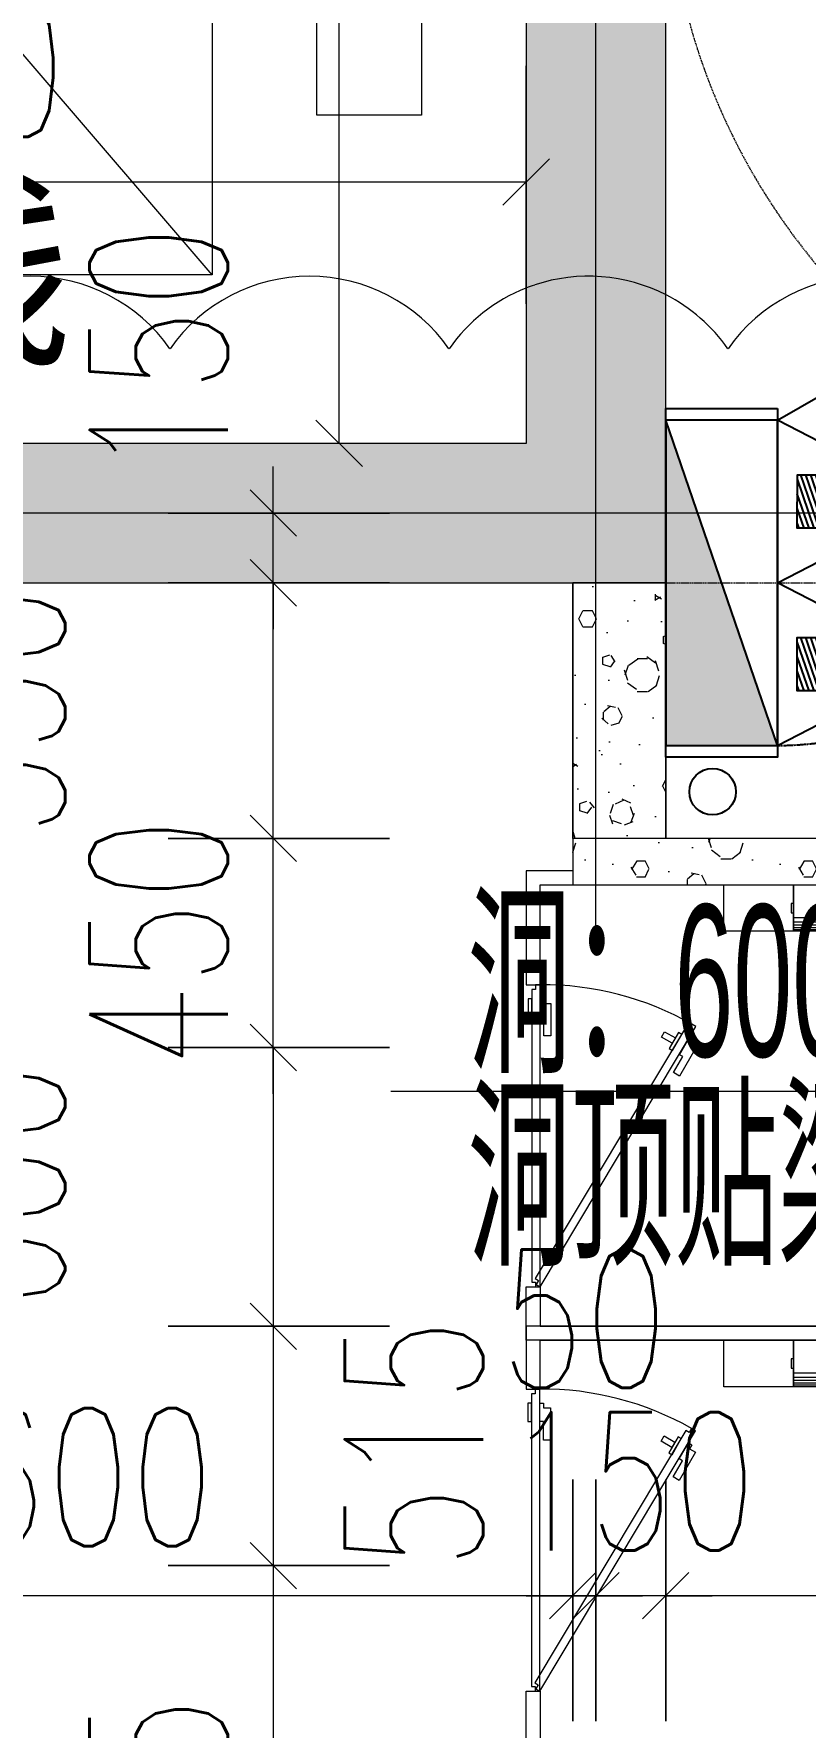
# Model space of a CAD drawing. Header units: millimetres. Extents: x 8533 to 398112, y -117646 to 105276.
# Drawn here: x 178638 to 180296, y 55793 to 59436 of the extents above; entities that cross this region are included whole.
import ezdxf

# ---------------------------------------------------------------- set-up
doc = ezdxf.new("R2010")
doc.units = ezdxf.units.MM
for name, pattern in [('IMPORT-A-D0TE-BF$0$DOTE', [0]), ('IMPORT-A-PMDT-10F$0$DASH _2_', [3.5, 2.5, -1]), ('IMPORT-A-stair-10F$0$DASH', [3.5, 2.5, -1]), ('IMPORT-P-XHS-10F$0$DASH', [3.5, 2.5, -1])]:
    doc.linetypes.add(name, pattern=pattern)
for name, color, linetype, lineweight in [('A-D0TE-BF$0$A-Axis-GRID', 1, 'IMPORT-A-D0TE-BF$0$DOTE', 13), ('A-PMDT-10F$0$0-预制内隔墙-CABR', 6, 'Continuous', 13), ('A-PMDT-10F$0$20250529', 6, 'Continuous', 13), ('A-PMDT-10F$0$A-Dims-IDEN', 13, 'Continuous', 13), ('A-PMDT-10F$0$结构高差线', 201, 'Continuous', 13), ('A-stair-10F$0$A-floor-STAI', 2, 'Continuous', 13), ('A-wall-10F$0$A-Dims', 140, 'Continuous', 13), ('A-wall-10F$0$A-int-BATH', 152, 'Continuous', 13), ('A-wall-10F$0$A-wall-ARCH', 7, 'Continuous', 13), ('A-wall-10F$0$A-wall-COL', 30, 'Continuous', 13), ('A-wall-10F$0$EVTR', 2, 'Continuous', 13), ('H-TJ-10F$0$H-TZ-JZLDBZ', 4, 'Continuous', 13), ('P-XHS-10F$0$PTA-XH消火栓立管2区', 10, 'Continuous', 25), ('P-XHS-10F$0$PTA-XH消火栓立管_1区_', 10, 'Continuous', 25), ('P-XHS-10F$0$PTA-XH消火栓箱', 10, 'Continuous', 25), ('wall-10_12F$0$S-hatch', 253, 'Continuous', 13), ('wall-10_12F$0$S-wall', 31, 'Continuous', 13), ('塔楼-ARC-10F-20250714_dwg', 8, 'Continuous', 13)]:
    doc.layers.add(name, color=color, linetype=linetype, lineweight=lineweight)
doc.styles.add('Arial_2', font='arial.ttf', dxfattribs={"width": 0.5, "height": 326.200771})
doc.styles.add('Simplex', font='simplex_.ttf', dxfattribs={"width": 0.705882, "height": 297.5})
doc.styles.add('Simplex_3', font='simplex_.ttf', dxfattribs={"height": 337.588652})
pattern_1 = [(0, (32008.44, -131396), (180, 360), [0, -360]), (0, (31797.84, -131444.6), (180, 360), [0, -360]), (0, (31914.84, -131448.2), (180, 360), [0, -360]), (0, (32042.64, -131342), (180, 360), [0, -360]), (0, (31893.24, -131466.2), (180, 360), [0, -360]), (0, (32078.64, -131115.2), (180, 360), [0, -360]), (0, (31968.84, -131144), (180, 360), [0, -360]), (0, (32026.44, -131189), (180, 360), [0, -360]), (0, (31733.04, -131196.2), (180, 360), [0, -360]), (0, (31909.44, -131212.4), (180, 360), [0, -360]), (0, (31841.04, -131304.2), (180, 360), [0, -360]), (0, (31844.64, -131439.2), (180, 360), [0, -360]), (0, (31979.64, -131453.6), (180, 360), [0, -360]), (0, (32078.64, -131295.2), (180, 360), [0, -360]), (0, (31742.04, -131351), (180, 360), [0, -360]), (0, (31772.64, -131289.8), (180, 360), [0, -360]), (0, (31913.04, -131315), (180, 360), [0, -360]), (0, (31862.64, -131367.2), (180, 360), [0, -360]), (0, (31833.84, -131248.4), (180, 360), [0, -360]), (0, (31878.84, -131113.4), (180, 360), [0, -360]), (0, (31756.44, -131426.6), (180, 360), [0, -360]), (0, (31954.44, -131187.2), (180, 360), [0, -360]), (0, (31787.04, -131181.8), (180, 360), [0, -360]), (0, (31758.24, -131135), (180, 360), [0, -360]), (130.601, (32056.527, -131227.904), (-899.99401095, 1080.00451829), [15.805, -6622.267]), (18.435, (32030.813, -131221.047), (899.999712, 360.0008173), [16.263, -2260.577]), (90, (32030.81, -131236.48), (180, 360), [15.429, -704.571]), (161.565, (32046.24, -131241.62), (-899.999712, 360.0008173), [16.263, -2260.577]), (53.13, (32046.24, -131241.62), (180.000643, 359.9996784), [17.143, -1782.857]), (135, (32059.96, -131425.05), (-180.000395, 360.000083), [14.546, -1003.688]), (45, (32039.38, -131425.05), (180.000395, 360.000083), [14.546, -1003.688]), (135, (32049.67, -131435.33), (-180.000395, 360.000083), [14.546, -1003.688]), (45, (32049.67, -131435.33), (180.000395, 360.000083), [14.546, -1003.688]), (116.565, (31886.8, -131183.33), (0.00064, 720.00047), [19.166, -383.326]), (180, (31878.24, -131166.2), (-180, 360), [20.571, -339.429]), (63.435, (31849.1, -131183.33), (-0.00064, 720.00047), [19.166, -383.326]), (116.565, (31857.67, -131200.48), (0.00064, 720.00047), [19.166, -383.326]), (0, (31857.67, -131200.48), (180, 360), [20.571, -339.429]), (63.435, (31878.24, -131200.48), (-0.00064, 720.00047), [19.166, -383.326]), (107.103, (32022.241, -131305.047), (-540.00850919, 1799.9978929), [23.317, -9769.741]), (143.973, (32015.384, -131282.76), (-3420.0161914, 2519.9778829), [23.317, -4873.212]), (180, (31996.53, -131269.05), (-180, 360), [22.286, -337.714]), (36.027, (31955.384, -131282.76), (3420.0161914, 2519.9778829), [23.317, -4873.212]), (71.565, (31948.527, -131303.333), (540.0016279, 1799.9995846), [21.684, -2255.156]), (107.103, (31955.384, -131325.619), (-540.00850919, 1799.9978929), [23.317, -9769.741]), (143.973, (31974.24, -131339.333), (-3420.0161914, 2519.9778829), [23.317, -4873.212]), (0, (31974.24, -131339.33), (180, 360), [22.286, -337.714]), (36.027, (31996.527, -131339.333), (3420.0161914, 2519.9778829), [23.317, -4873.212]), (71.565, (32015.384, -131325.62), (540.0016279, 1799.9995846), [21.684, -2255.156]), (150.255, (32025.67, -131137.047), (-539.9992313, 360.0005247), [13.821, -2888.592]), (90, (32013.67, -131143.9), (180, 360), [13.714, -706.286]), (29.745, (32013.67, -131143.904), (539.9987352, 360.001393), [13.821, -2888.592]), (116.565, (31941.67, -131392.48), (0.00064, 720.00047), [19.166, -383.326]), (168.69, (31933.098, -131375.333), (-1620.000044, 360.0021005), [17.482, -3653.811]), (41.186, (31902.241, -131383.904), (4499.9945308, 3960.00564996), [18.223, -7635.481]), (90, (31902.24, -131401.05), (180, 360), [17.143, -702.857]), (138.814, (31915.955, -131413.047), (-4499.9945308, 3960.00564996), [18.223, -7635.481]), (16.699, (31915.955, -131413.047), (5940.00732194, 1799.97470682), [17.898, -7499.122]), (60.945, (31933.098, -131407.904), (180.0024462, 359.99838221), [17.65, -7395.204]), (109.983, (31790.813, -131241.619), (-899.99566353, 2520.00135072), [20.065, -8407.319]), (155.556, (31783.955, -131222.761), (-2339.99934806, 1080.00204116), [20.714, -8679.079]), (24.444, (31746.241, -131222.761), (2339.99934806, 1080.00204116), [20.714, -8679.079]), (70.017, (31739.384, -131241.619), (899.99566353, 2520.00135072), [20.065, -8407.318]), (109.983, (31746.241, -131260.476), (-899.99566353, 2520.00135072), [20.065, -8407.319]), (160.017, (31765.098, -131267.333), (-900.0010179, 359.9985858), [20.065, -4193.626]), (19.983, (31765.098, -131267.333), (900.0010179, 359.9985858), [20.065, -4193.627]), (70.017, (31783.955, -131260.476), (899.99566353, 2520.00135072), [20.065, -8407.318]), (122.005, (31924.527, -131274.19), (-179.9974222, 360.0010759), [16.173, -3380.06]), (18.435, (31900.527, -131265.62), (899.999712, 360.0008173), [16.263, -2260.577]), (90, (31900.53, -131281.05), (180, 360), [15.429, -704.571]), (161.565, (31915.955, -131286.19), (-899.999712, 360.0008173), [16.263, -2260.577]), (54.462, (31915.955, -131286.19), (1260.0095602, 1799.99285837), [14.747, -6178.927]), (116.565, (31819.96, -131361.62), (0.00064, 720.00047), [19.166, -383.326]), (180, (31811.4, -131344.48), (-180, 360), [18.857, -341.143]), (59.036, (31782.24, -131361.62), (180.00147126, 359.9996326), [19.992, -4178.293]), (120.964, (31792.527, -131378.76), (-180.00147126, 359.9996326), [19.992, -4178.293]), (0, (31792.53, -131378.76), (180, 360), [18.857, -341.143]), (63.435, (31811.4, -131378.76), (-0.00064, 720.00047), [19.166, -383.326])]

# ---------------------------------------------------------------- blocks, each defined once
blk = doc.blocks.new('塔楼-ARC-10F-20250714_dwg_A-D0TE-BF-2024562-10F_ARC_46_000_')
at = {"layer": 'A-D0TE-BF$0$A-Axis-GRID', "linetype": 'Continuous'}
for p, q in [((23550, -5750), (23550, -2700)), ((23550, -5750), (20400, -5750)), ((23700, -5750), (23550, -5750)), ((23550, -5900), (23550, -5750)), ((23983.1, -5750), (23700, -5750)), ((24094.6, -5750), (23983.1, -5750)), ((23550, -6550), (23550, -5900)), ((23550, -6650), (23550, -6550))]:
    blk.add_line(p, q, dxfattribs=at)
blk = doc.blocks.new('塔楼-ARC-10F-20250714_dwg_H-TJ-10F-2024599-10F_ARC_46_000_')
at = {"layer": 'H-TJ-10F$0$H-TZ-JZLDBZ', "flags": 128}
blk.add_lwpolyline([(24508.9, -7036.2), (24469.6, -6994.8), (23109, -6994.8)], dxfattribs=at)
at = {"layer": 'H-TJ-10F$0$H-TZ-JZLDBZ', "char_height": 326.2, "attachment_point": 1, "line_spacing_factor": 0.941778, "style": 'Arial_2'}
for s, insert, width in [('洞：600X300', (23273.9, -6593), 1685.36), ('洞顶贴梁底', (23273.9, -7008), 1532.145)]:
    blk.add_mtext(s, dxfattribs=dict(at, insert=insert, width=width))
blk = doc.blocks.new('塔楼-ARC-10F-20250714_dwg_H-TJ-10F-V80-10F_ARC_46_000_')
at = {"layer": 'H-TJ-10F$0$H-TZ-JZLDBZ', "flags": 128}
blk.add_lwpolyline([(24508.9, -7036.2), (24469.6, -6994.8), (23109, -6994.8)], dxfattribs=at)
at = {"layer": 'H-TJ-10F$0$H-TZ-JZLDBZ', "char_height": 326.2, "attachment_point": 1, "line_spacing_factor": 0.941778, "style": 'Arial_2'}
for s, insert, width in [('洞：600X300', (23273.9, -6593), 1685.36), ('洞顶贴梁底', (23273.9, -7008), 1532.145)]:
    blk.add_mtext(s, dxfattribs=dict(at, insert=insert, width=width))
blk = doc.blocks.new('塔楼-ARC-10F-20250714_dwg_wall-10_12F-2024600-10F_ARC_46_000_')
at = {"layer": 'wall-10_12F$0$S-hatch'}
blk.add_hatch(color=256, dxfattribs=at).paths.add_polyline_path([(23400, -5900), (23700, -5900), (23700, 200), (23400, 200), (23400, -5600), (20400, -5600), (20400, -5900), (23384.5, -5900)], flags=0)
at = {"layer": 'wall-10_12F$0$S-wall'}
for p, q in [((23400, 200), (23400, -5600)), ((23700, -5900), (23700, 200)), ((21900, -5900), (23400, -5900)), ((23400, -5900), (23500, -5900)), ((23500, -5900), (23700, -5900))]:
    blk.add_line(p, q, dxfattribs=at)
at = {"layer": 'wall-10_12F$0$S-wall', "flags": 128}
blk.add_lwpolyline([(23400, -5600), (20400, -5600), (20400, -5900)], dxfattribs=at)
blk = doc.blocks.new('塔楼-ARC-10F-20250714_dwg_A-stair-10F-2024607-10F_ARC_46_000_')
at = {"layer": 'A-stair-10F$0$A-floor-STAI', "linetype": 'IMPORT-A-stair-10F$0$DASH'}
blk.add_arc((25100, -4320), 1400, 179.9991, 360, dxfattribs=at)
blk.add_arc((25100, -4320), 1400, 179.9991, 360, dxfattribs=at)
blk = doc.blocks.new('塔楼-ARC-10F-20250714_dwg_P-XHS-10F$0$消火栓箱体_留洞750_240_-V83-10F_ARC_46_000_')
at = {"layer": 'P-XHS-10F$0$PTA-XH消火栓箱'}
h = blk.add_hatch(dxfattribs=at)
h.set_pattern_fill('FP_59', color=256, style=0, pattern_type=2)
h.set_pattern_definition([(18.925, (1106908.59, 2309253.54), (-15.591736, 5.3461195), [])])
h.paths.add_polyline_path([(1140961.5, 2311484.4), (1140847, 2311484.4), (1140847, 2311372.9), (1140961.5, 2311372.9)], flags=0)
h = blk.add_hatch(dxfattribs=at)
h.set_pattern_fill('FP_60', color=256, style=0, pattern_type=2)
h.set_pattern_definition([(18.925, (1107258.59, 2309253.54), (-15.591736, 5.3461195), [])])
h.paths.add_polyline_path([(1141311.5, 2311484.4), (1141197, 2311484.4), (1141197, 2311372.9), (1141311.5, 2311372.9)], flags=0)
blk.add_hatch(color=256, dxfattribs=at).paths.add_polyline_path([(1141429.3, 2311330.4), (1140729.3, 2311090.4), (1141429.3, 2311090.4)], flags=0)
at = {"layer": 'P-XHS-10F$0$PTA-XH消火栓立管_1区_', "color": 135}
blk.add_line((1140729.2, 2311330.4), (1140379.2, 2311936.6), dxfattribs=at)
at = {"layer": 'P-XHS-10F$0$PTA-XH消火栓立管_1区_', "color": 135, "flags": 128}
blk.add_lwpolyline([(1140704.3, 2311330.4), (1141454.3, 2311330.4), (1141454.3, 2311090.4), (1140704.3, 2311090.4)], close=True, dxfattribs=at)
at = {"layer": 'P-XHS-10F$0$PTA-XH消火栓立管_1区_', "color": 135, "linetype": 'IMPORT-P-XHS-10F$0$DASH'}
blk.add_arc((1140729.2, 2311330.4), 700, 0, 120, dxfattribs=at)
at = {"layer": 'P-XHS-10F$0$PTA-XH消火栓箱'}
for p, q in [((1141429.3, 2311330.4), (1140729.3, 2311090.4)), ((1141429.3, 2311090.4), (1141429.3, 2311330.4)), ((1140729.3, 2311090.4), (1141429.3, 2311090.4))]:
    blk.add_line(p, q, dxfattribs=at)
at = {"layer": 'P-XHS-10F$0$PTA-XH消火栓箱', "flags": 128}
for points in [[(1140904.3, 2311669.5), (1140729.3, 2311330.4), (1141079.2, 2311330.4)], [(1141254.3, 2311669.5), (1141079.3, 2311330.4), (1141429.2, 2311330.4)]]:
    blk.add_lwpolyline(points, close=True, dxfattribs=at)
for points in [[(1140847, 2311484.4), (1140961.5, 2311484.4), (1140961.5, 2311372.9), (1140847, 2311372.9), (1140847, 2311484.4)], [(1141197, 2311484.4), (1141311.5, 2311484.4), (1141311.5, 2311372.9), (1141197, 2311372.9), (1141197, 2311484.4)], [(1141429.3, 2311330.4), (1141079.3, 2311330.4), (1140729.3, 2311330.4), (1141429.3, 2311330.4), (1140729.3, 2311330.4), (1140729.3, 2311090.4), (1141429.3, 2311090.4), (1141429.3, 2311330.4), (1140729.3, 2311090.4)]]:
    blk.add_lwpolyline(points, dxfattribs=at)
blk = doc.blocks.new('塔楼-ARC-10F-20250714_dwg_P-XHS-10F-2024623-10F_ARC_46_000_')
at = {"layer": 'P-XHS-10F$0$PTA-XH消火栓立管2区'}
blk.add_circle((23800.9, -6349.6), 50, dxfattribs=at)
at = {"rotation": 269.9856960209128}
blk.add_blockref('塔楼-ARC-10F-20250714_dwg_P-XHS-10F$0$消火栓箱体_留洞750_240_-V83-10F_ARC_46_000_', (-2287104.9, 1135756.2), dxfattribs=at)
blk = doc.blocks.new('塔楼-ARC-10F-20250714_dwg_A-wall-10F$0$A$C1C81611C-2024769-10F_ARC_46_000_')
at = {"layer": 'A-wall-10F$0$A-int-BATH'}
for p, q in [((0, 380), (360, 380)), ((100, 0), (100, 380)), ((110, 0), (110, 380))]:
    blk.add_line(p, q, dxfattribs=at)
at = {"layer": 'A-wall-10F$0$A-int-BATH', "flags": 128}
blk.add_lwpolyline([(0, 0), (0, 380), (360, 380), (394.6, 376.8), (444.9, 360), (476.1, 340.4), (511.6, 304.6), (528.2, 278.4), (536.9, 259.4), (543.8, 238.2), (548.8, 211.4), (550, 190), (548, 162.8), (541.8, 134.7), (531.6, 108.5), (513.1, 77.5), (480.4, 43), (444.5, 19.8), (402.3, 4.8), (376.7, 0.7)], close=True, dxfattribs=at)
blk.add_lwpolyline([(0, 0), (0, 380), (0, 0), (360, 0)], dxfattribs=at)
at = {"layer": 'A-wall-10F$0$A-int-BATH'}
blk.add_arc((360, 190), 190, 270, 90, dxfattribs=at)
blk = doc.blocks.new('塔楼-ARC-10F-20250714_dwg_A-wall-10F$0$FJHFJGHKBNMB-2024770-10F_ARC_46_000_')
at = {"layer": 'A-wall-10F$0$A-int-BATH'}
blk.add_line((493905.7, 746853.2), (493905.7, 747490.9), dxfattribs=at)
at = {"layer": 'A-wall-10F$0$A-int-BATH', "flags": 128}
for points in [[(493887.7, 747480.9), (493887.7, 746850.9), (493895.7, 746850.9), (493895.7, 746840.9), (493905.7, 746840.9), (493905.7, 747490.9), (493895.7, 747490.9), (493895.7, 747480.9), (493887.7, 747480.9), (493887.7, 746863.2)], [(493905.7, 747460.9), (493913.7, 747460.9), (493913.7, 747450.9), (493928.7, 747450.9), (493928.7, 747380.9), (493913.7, 747380.9), (493913.7, 747420.9), (493905.7, 747420.9), (493905.7, 747460.9)]]:
    blk.add_lwpolyline(points, dxfattribs=at)
for points in [[(493879.7, 747460.9), (493879.7, 747420.9), (493887.7, 747420.9), (493887.7, 747460.9)], [(494220.1, 747401.5), (493895.1, 746858.6), (493902, 746854.6), (493897, 746845.9), (493905.7, 746840.9), (494240.7, 747401.2), (494232, 747406.2), (494227, 747397.5)], [(494166.7, 747378.5), (494173.3, 747390), (494196.5, 747376.6), (494189.9, 747365.1)], [(494203.2, 747388.2), (494183.2, 747353.5), (494190.1, 747349.5), (494210.1, 747384.2)], [(494225.7, 747375.2), (494232.6, 747371.2), (494227.6, 747362.5), (494240.6, 747355), (494205.6, 747294.4), (494192.6, 747301.9), (494212.6, 747336.5), (494205.7, 747340.5)]]:
    blk.add_lwpolyline(points, close=True, dxfattribs=at)
at = {"layer": 'A-wall-10F$0$A-int-BATH'}
blk.add_arc((493911, 746840.7), 650.3, 60.4144, 90.4653, dxfattribs=at)
blk = doc.blocks.new('塔楼-ARC-10F-20250714_dwg_A-wall-10F$0$PAPER-ROLL-2024771-10F_ARC_46_000_')
at = {"layer": 'A-wall-10F$0$A-int-BATH'}
for p, q in [((70, 75), (70, -75)), ((79.3, 75), (79.3, -75)), ((85.9, 75), (85.9, -75)), ((91.8, 75), (91.8, -75)), ((96, 75), (96, -75))]:
    blk.add_line(p, q, dxfattribs=at)
at = {"layer": 'A-wall-10F$0$A-int-BATH', "flags": 128}
for points in [[(0, 75), (0, -75), (100, -75), (100, 75)], [(40, 80), (60, 80), (60, 75), (40, 75)], [(40, -80), (60, -80), (60, -75), (40, -75)]]:
    blk.add_lwpolyline(points, close=True, dxfattribs=at)
blk = doc.blocks.new('塔楼-ARC-10F-20250714_dwg_A-wall-10F$0$给水点位_冷_-2024772-10F_ARC_46_000_')
at = {"layer": 'A-wall-10F$0$A-int-BATH', "color": 8}
for p, q in [((0, -167), (0, 16.2)), ((29.5, -35), (-29.5, -35))]:
    blk.add_line(p, q, dxfattribs=at)
at = {"layer": 'A-wall-10F$0$A-int-BATH', "color": 4, "flags": 128}
blk.add_lwpolyline([(-16, -107.3), (-16, 0), (16, 0), (16, -107.3)], dxfattribs=at)
at = {"layer": 'A-wall-10F$0$A-int-BATH', "color": 4}
blk.add_circle((0, -135), 32, dxfattribs=at)
at = {"layer": 'A-wall-10F$0$A-int-BATH', "color": 8}
blk.add_circle((0, -135), 23, dxfattribs=at)
blk = doc.blocks.new('塔楼-ARC-10F-20250714_dwg_A-wall-10F$0$A$C056a25a3-2024773-10F_ARC_46_000_')
at = {"layer": 'A-wall-10F$0$A-int-BATH'}
h = blk.add_hatch(color=256, dxfattribs=at)
h.paths.add_polyline_path([(-45, -250), (-43.5, -261.6), (-39, -272.5), (-31.8, -281.8), (0, -250), (-31.8, -218.2), (-39, -227.5), (-43.5, -238.4)], flags=0)
h.paths.add_polyline_path([(0, -250), (31.8, -281.8), (39, -272.5), (43.5, -261.6), (45, -250), (43.5, -238.4), (39, -227.5), (31.8, -218.2), (11.6, -238.4)], flags=0)
for p, q in [((-55, -250), (-55, 0)), ((55, -250), (55, 0)), ((-31.8, -218.2), (31.8, -281.8)), ((31.8, -218.2), (-31.8, -281.8))]:
    blk.add_line(p, q, dxfattribs=at)
for radius in [55, 45]:
    blk.add_circle((0, -250), radius, dxfattribs=at)
blk.add_blockref('塔楼-ARC-10F-20250714_dwg_A-wall-10F$0$给水点位_冷_-2024772-10F_ARC_46_000_', (0, 0))
blk = doc.blocks.new('塔楼-ARC-10F-20250714_dwg_A-wall-10F$0$A$C274845C7-V92-10F_ARC_46_000_')
at = {"layer": 'A-wall-10F$0$A-int-BATH'}
for p, q in [((728.9, 322.1), (728.9, 352.1)), ((-741.1, 322.1), (728.9, 322.1)), ((728.9, -547.9), (728.9, 322.1)), ((728.9, -577.9), (-771.2, -577.9)), ((578.9, -547.9), (728.9, -547.9)), ((728.9, -547.9), (728.9, -577.9))]:
    blk.add_line(p, q, dxfattribs=at)
at = {"layer": 'A-wall-10F$0$A-int-BATH', "flags": 128}
for points in [[(728.9, 352.1), (-771.1, 352.1), (-771.1, 217.1), (-741.1, 217.1), (-741.1, 322.1)], [(728.9, 322.1), (578.9, 322.1), (578.9, -547.9)], [(-771.2, -577.9), (-771.2, -432.9), (-741.1, -432.9), (-741.1, -547.9), (728.9, -547.9)]]:
    blk.add_lwpolyline(points, dxfattribs=at)
blk.add_lwpolyline([(-346.1, 322.1), (-196.1, 322.1), (-196.1, 222.1), (-346.1, 222.1)], close=True, dxfattribs=at)
at = {"extrusion": (0, 0, -1), "zscale": -0.9999999999999996, "rotation": 269.9991173288819}
for p in [(121.1, 322.1), (-28.9, 322.1)]:
    blk.add_blockref('塔楼-ARC-10F-20250714_dwg_A-wall-10F$0$PAPER-ROLL-2024771-10F_ARC_46_000_', p, dxfattribs=at)
for name, p, rotation in [('塔楼-ARC-10F-20250714_dwg_A-wall-10F$0$FJHFJGHKBNMB-2024770-10F_ARC_46_000_', (-494577.9, -747319.9), 0.005341865691133145), ('塔楼-ARC-10F-20250714_dwg_A-wall-10F$0$A$C056a25a3-2024773-10F_ARC_46_000_', (578.9, -97.9), 270)]:
    blk.add_blockref(name, p, dxfattribs=dict(rotation=rotation))
at = {"extrusion": (0, 0, -1), "zscale": -1}
blk.add_blockref('塔楼-ARC-10F-20250714_dwg_A-wall-10F$0$A$C1C81611C-2024769-10F_ARC_46_000_', (-578.9, -287.9), dxfattribs=at)
blk = doc.blocks.new('塔楼-ARC-10F-20250714_dwg_A-wall-10F$0$PAPER-ROLL-V96-10F_ARC_46_000_')
at = {"layer": 'A-wall-10F$0$A-int-BATH'}
for p, q in [((0, 75), (0, -75)), ((70, 75), (70, -75)), ((79.3, 75), (79.3, -75)), ((85.9, 75), (85.9, -75)), ((91.8, 75), (91.8, -75)), ((96, 75), (96, -75))]:
    blk.add_line(p, q, dxfattribs=at)
at = {"layer": 'A-wall-10F$0$A-int-BATH', "flags": 128}
blk.add_lwpolyline([(0, -75), (100, -75), (100, 75), (0, 75)], dxfattribs=at)
for points in [[(40, 80), (60, 80), (60, 75), (40, 75)], [(40, -80), (60, -80), (60, -75), (40, -75)]]:
    blk.add_lwpolyline(points, close=True, dxfattribs=at)
blk = doc.blocks.new('塔楼-ARC-10F-20250714_dwg_A-wall-10F$0$_ArchTick-2024809-10F_ARC_46_000_')
at = {"layer": 'A-wall-10F$0$A-Dims'}
blk.add_line((-0.5, -0.5), (0.5, 0.5), dxfattribs=at)
blk = doc.blocks.new('塔楼-ARC-10F-20250714_dwg_A-wall-10F-2024810-10F_ARC_46_000_')
at = {"layer": 'A-wall-10F$0$A-Dims'}
for p, q in [((23400, -5300), (23400, -4787.5)), ((20700, -5037.5), (23400, -5037.5)), ((23100, -5600), (22747.7, -5600)), ((22630.1, -5750), (23106.1, -5750)), ((23700, -8079.7), (23800, -8079.7))]:
    blk.add_line(p, q, dxfattribs=at)
at = {"layer": 'A-wall-10F$0$A-Dims', "flags": 128}
for points in [[(22997.7, -5600), (22997.7, -2775), (22997.7, -2875)], [(22856.1, -5900), (22856.1, -5750), (22856.1, -5650)], [(22856.1, -6450), (22856.1, -5900), (22856.1, -6000)], [(22856.1, -6900), (22856.1, -6450), (22856.1, -6350)], [(22856.1, -7000), (22856.1, -6900), (22856.1, -7500), (22856.1, -8015), (22856.1, -9300), (22856.1, -9200)], [(23400, -8079.7), (23500, -8079.7), (21900, -8079.7), (20550, -8079.7), (20650, -8079.7)], [(24900, -8079.7), (23700, -8079.7), (23550, -8079.7), (23450, -8079.7)], [(23500, -8079.7), (23550, -8079.7), (23650, -8079.7)]]:
    blk.add_lwpolyline(points, dxfattribs=at)
for points in [[(23106.1, -5900), (22630.1, -5900)], [(23106.1, -6450), (22630.1, -6450)], [(23106.1, -6900), (22630.1, -6900)], [(23106.1, -7500), (22630.1, -7500)], [(23500, -7829.7), (23500, -8350)], [(23550, -7829.7), (23550, -8350)], [(23700, -7829.7), (23700, -8350)], [(23106.1, -8015), (22630.1, -8015)]]:
    blk.add_lwpolyline(points, close=True, dxfattribs=at)
at = {"layer": 'A-wall-10F$0$A-int-BATH'}
for p, q in [((23825, -6550), (23975, -6550)), ((24900, -7530), (23400, -7530))]:
    blk.add_line(p, q, dxfattribs=at)
at = {"layer": 'A-wall-10F$0$A-int-BATH', "flags": 128}
for points in [[(23499.9, -6520), (23400, -6520), (23400, -6765), (23430, -6765), (23430, -6550), (23500, -6550)], [(23500, -6550), (24900, -6550), (24900, -6520)], [(23975, -6550), (23975, -6650), (23825, -6650), (23825, -6550)], [(23400, -7530), (23400, -7415), (23430, -7415), (23430, -7500), (24900, -7500)]]:
    blk.add_lwpolyline(points, dxfattribs=at)
at = {"layer": 'A-wall-10F$0$A-wall-ARCH', "flags": 128}
for points in [[(23700, -5900), (23500, -5900), (23500, -6550), (24900, -6550)], [(28450, -8450), (26600, -8450), (25000, -8450), (25000, -6550), (25000, -6450), (23700, -6450), (23700, -5900)]]:
    blk.add_lwpolyline(points, dxfattribs=at)
at = {"layer": 'A-wall-10F$0$A-wall-COL'}
for p, q in [((23700, -5900), (23700, 200)), ((21900, -5900), (23500, -5900)), ((23500, -5900), (23700, -5900))]:
    blk.add_line(p, q, dxfattribs=at)
at = {"layer": 'A-wall-10F$0$A-wall-COL', "flags": 128}
blk.add_lwpolyline([(23400, 200), (23400, -5600), (20400, -5600), (20400, -5900)], dxfattribs=at)
at = {"layer": 'A-wall-10F$0$EVTR', "flags": 128}
for points in [[(20700, 200), (23400, 200), (23400, -5600), (20700, -5600)], [(23175, -4893.8), (22950, -4893.8), (22950, -3481.3), (23175, -3481.3)]]:
    blk.add_lwpolyline(points, close=True, dxfattribs=at)
blk.add_lwpolyline([(22725, -5237.5), (20925, -5237.5), (20925, -3137.5), (22725, -3137.5), (22725, -5237.5), (20925, -3137.5)], dxfattribs=at)
at = {"xscale": 100, "yscale": 100, "zscale": 100}
for p in [(23400, -5037.5), (23500, -8079.7), (23500, -8079.7), (23550, -8079.7)]:
    blk.add_blockref('塔楼-ARC-10F-20250714_dwg_A-wall-10F$0$_ArchTick-2024809-10F_ARC_46_000_', p, dxfattribs=at)
for p, rotation in [((22997.7, -5600), 270), ((22856.1, -5750), 270), ((22856.1, -5900), 90), ((22856.1, -5900), 90), ((22856.1, -6450), 270), ((22856.1, -6450), 270), ((22856.1, -6900), 90), ((22856.1, -6900), 90), ((22856.1, -7500), 90), ((22856.1, -7500), 270), ((22856.1, -8015), 90), ((22856.1, -8015), 270), ((23550, -8079.7), 180), ((23700, -8079.7), 180), ((23700, -8079.7), 180)]:
    blk.add_blockref('塔楼-ARC-10F-20250714_dwg_A-wall-10F$0$_ArchTick-2024809-10F_ARC_46_000_', p, dxfattribs=dict(at, rotation=rotation))
at = {"extrusion": (0, 0, -1), "zscale": -0.9999999999999912, "rotation": 269.9991173288818}
blk.add_blockref('塔楼-ARC-10F-20250714_dwg_A-wall-10F$0$PAPER-ROLL-V96-10F_ARC_46_000_', (-24050, -6550), dxfattribs=at)
at = {"rotation": 0.005341865691133145}
blk.add_blockref('塔楼-ARC-10F-20250714_dwg_A-wall-10F$0$FJHFJGHKBNMB-2024770-10F_ARC_46_000_', (-470406, -754302), dxfattribs=at)
blk.add_blockref('塔楼-ARC-10F-20250714_dwg_A-wall-10F$0$A$C274845C7-V92-10F_ARC_46_000_', (24171.1, -7852.1))
at = {"layer": 'A-wall-10F$0$A-Dims', "color": 7, "char_height": 297.5, "attachment_point": 2, "line_spacing_factor": 1.125731, "style": 'Simplex'}
for s, insert, width in [('2700', (22050, -4642.6), 917.896), ('50', (23525, -7334.8), 458.948), ('1600', (22368.5, -7675.8), 871.284), ('150', (23625, -7684.8), 641.81)]:
    blk.add_mtext(s, dxfattribs=dict(at, insert=insert, width=width))
at = {"layer": 'A-wall-10F$0$A-Dims', "color": 7, "char_height": 297.5, "attachment_point": 2, "rotation": 90, "line_spacing_factor": 1.125731, "style": 'Simplex'}
for s, insert, width in [('150', (22461.2, -5400), 641.81), ('550', (22111.2, -6175), 688.422), ('450', (22461.2, -6675), 688.422), ('600', (22111.2, -7200), 688.422), ('515', (23009.9, -7752.5), 641.81), ('1285', (22461.2, -8657.5), 871.284)]:
    blk.add_mtext(s, dxfattribs=dict(at, insert=insert, width=width))
blk = doc.blocks.new('塔楼-ARC-10F-20250714_dwg_A-PMDT-10F$0$scsccacccasc-2024811-10F_ARC_46_000_')
at = {"layer": 'A-PMDT-10F$0$0-预制内隔墙-CABR'}
h = blk.add_hatch(dxfattribs=at)
h.set_pattern_fill('FP_68', color=8, style=0, pattern_type=2)
h.set_pattern_definition(pattern_1)
h.paths.add_polyline_path([(1448449.8, 181984.9), (1448649.8, 181984.9), (1448649.8, 182534.9), (1448449.8, 182534.9), (1448449.8, 182006.5)], flags=0)
h = blk.add_hatch(dxfattribs=at)
h.set_pattern_fill('FP_68', color=8, style=0, pattern_type=2)
h.set_pattern_definition(pattern_1)
h.paths.add_polyline_path([(1449449.8, 181884.9), (1449749.8, 181884.9), (1449749.8, 181984.9), (1448449.8, 181984.9), (1448449.8, 181884.9), (1449438.1, 181884.9)], flags=0)
at = {"layer": 'A-PMDT-10F$0$0-预制内隔墙-CABR', "color": 8, "flags": 128}
for points in [[(1448449.8, 182534.9), (1448649.8, 182534.9), (1448649.8, 181984.9), (1448449.8, 181984.9)], [(1448449.8, 181884.9), (1449749.8, 181884.9), (1449749.8, 181984.9), (1448449.8, 181984.9)]]:
    blk.add_lwpolyline(points, close=True, dxfattribs=at)
blk = doc.blocks.new('塔楼-ARC-10F-20250714_dwg_A-PMDT-10F-2024812-10F_ARC_46_000_')
at = {"layer": 'A-PMDT-10F$0$20250529'}
for centre, start, end in [((22334, -5606.5), 35, 145), ((22934, -5606.5), 35, 145), ((23534, -5606.5), 62.9142, 108.3333), ((24134, -5606.5), 35, 145), ((23534, -5606.5), 111.5656, 145), ((23534, -5606.5), 108.5324, 111.5656), ((23534, -5606.5), 35, 62.9142)]:
    blk.add_arc(centre, 366.2, start, end, dxfattribs=at)
at = {"layer": 'A-PMDT-10F$0$结构高差线', "linetype": 'IMPORT-A-PMDT-10F$0$DASH _2_'}
for p, q in [((21900, -5900), (23500, -5900)), ((23500, -5900), (23700, -5900))]:
    blk.add_line(p, q, dxfattribs=at)
at = {"layer": 'A-PMDT-10F$0$结构高差线', "linetype": 'IMPORT-A-PMDT-10F$0$DASH _2_', "flags": 128}
blk.add_lwpolyline([(23700, -5900), (24800, -5900), (24800, -6450)], dxfattribs=at)
for name, p in [('塔楼-ARC-10F-20250714_dwg_A-wall-10F-2024810-10F_ARC_46_000_', (0, 0)), ('塔楼-ARC-10F-20250714_dwg_A-D0TE-BF-2024562-10F_ARC_46_000_', (0, 0)), ('塔楼-ARC-10F-20250714_dwg_P-XHS-10F-2024623-10F_ARC_46_000_', (0, 0)), ('塔楼-ARC-10F-20250714_dwg_H-TJ-10F-2024599-10F_ARC_46_000_', (0, 0)), ('塔楼-ARC-10F-20250714_dwg_H-TJ-10F-V80-10F_ARC_46_000_', (0, 0)), ('塔楼-ARC-10F-20250714_dwg_A-PMDT-10F$0$scsccacccasc-2024811-10F_ARC_46_000_', (-1424949.8, -188434.9)), ('塔楼-ARC-10F-20250714_dwg_wall-10_12F-2024600-10F_ARC_46_000_', (0, 0)), ('塔楼-ARC-10F-20250714_dwg_A-stair-10F-2024607-10F_ARC_46_000_', (0, 0))]:
    blk.add_blockref(name, p)
at = {"layer": 'A-PMDT-10F$0$A-Dims-IDEN', "color": 7, "insert": (20122.6, -5059), "char_height": 337.59, "width": 2726.212, "attachment_point": 1, "line_spacing_factor": 1.125731, "style": 'Simplex_3'}
blk.add_mtext('结构高差线', dxfattribs=at)
blk = doc.blocks.new('塔楼-ARC-10F-20250714_dwg-2024558-10F_ARC_46_000_')
blk.add_blockref('塔楼-ARC-10F-20250714_dwg_A-PMDT-10F-2024812-10F_ARC_46_000_', (1173208, 610815.5))

msp = doc.modelspace()

# ---------------------------------------------------------------- block references
at = {"layer": '塔楼-ARC-10F-20250714_dwg', "color": 7}
msp.add_blockref('塔楼-ARC-10F-20250714_dwg-2024558-10F_ARC_46_000_', (-1016911.6, -546660.4), dxfattribs=at)

doc.saveas('drawing.dxf')
